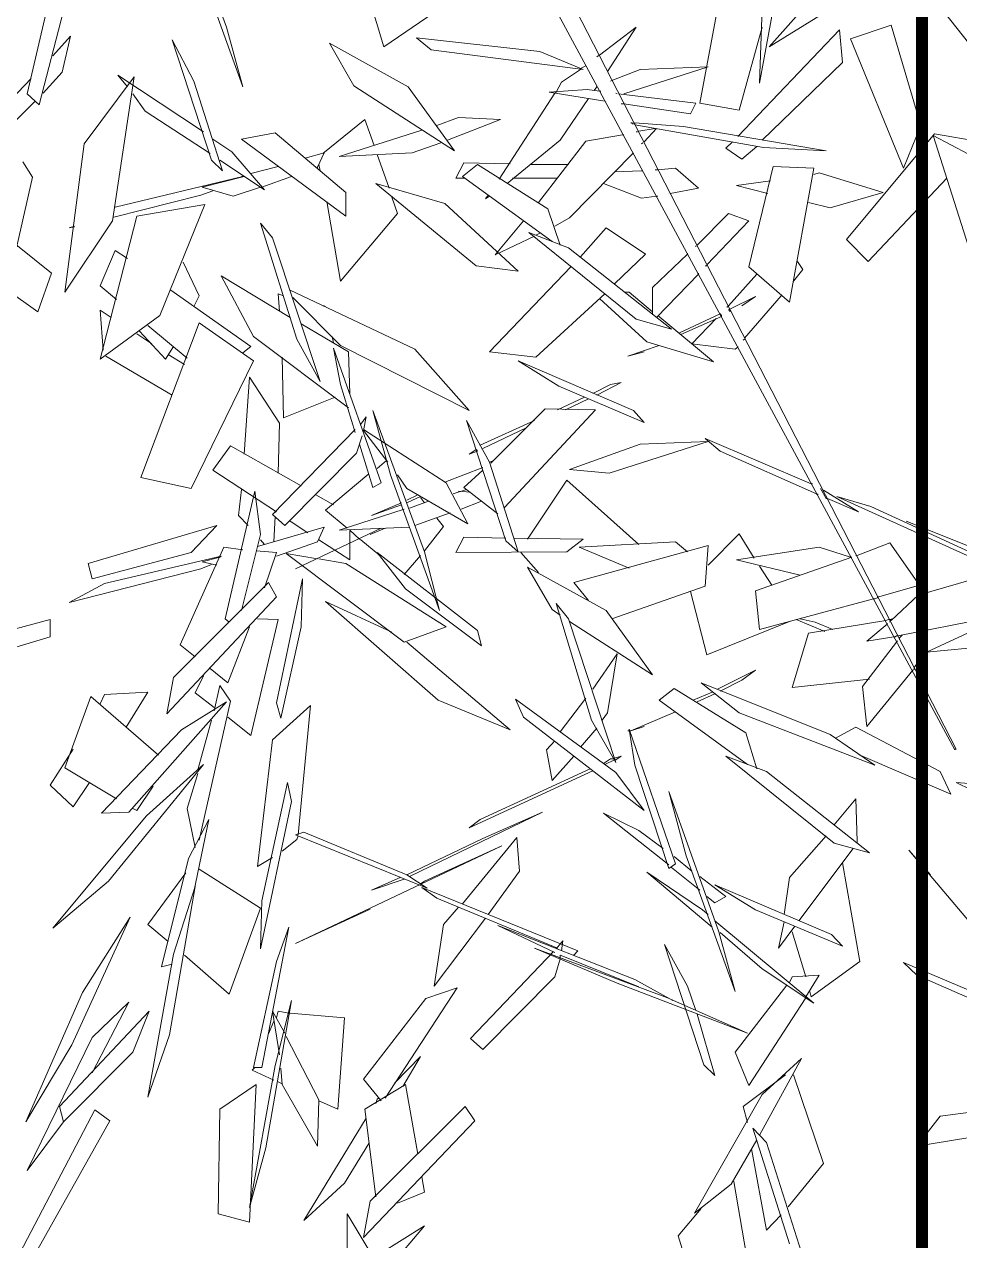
# Model space of a CAD drawing. Header units: metres. Extents: x 42 to 199, y -121 to 268.
# Drawn here: x 105.344 to 106.054, y -85.356 to -84.433 of the extents above; entities that cross this region are included whole.
import ezdxf
from ezdxf.enums import TextEntityAlignment as Align

# ---------------------------------------------------------------- set-up
doc = ezdxf.new("R2010")
doc.units = ezdxf.units.M
doc.header["$LTSCALE"] = 0.3
doc.linetypes.add('DASHDOT2', pattern=[0.5, 0.25, -0.125, 0, -0.125])
doc.layers.get('0').update_dxf_attribs({"color": 8})
for name, color, linetype, lineweight in [('A-AnnO-section lines', 8, 'Continuous', 18), ('A-LANDSCAPE', 8, 'Continuous', 5), ('DA HOUSE ARCH LAYOUT', 8, 'Continuous', 9)]:
    doc.layers.add(name, color=color, linetype=linetype, lineweight=lineweight)
doc.styles.get("Standard").update_dxf_attribs({"font": 'arial.ttf'})

# ---------------------------------------------------------------- blocks, each defined once
blk = doc.blocks.new('02PTRX29')
at = {"color": 8, "linetype": 'Continuous', "transparency": 33554572}
for p, q in [((-0.16889, -0.31994), (-0.08179, -0.1508)), ((-0.07704, -0.15016), (-0.1687, -0.32006)), ((-0.0668, -0.21898), (-0.05958, -0.19937)), ((-0.15978, -0.20747), (-0.18786, -0.24315)), ((-0.1427, -0.22177), (-0.15655, -0.20621)), ((-0.13302, -0.22961), (-0.1372, -0.20734)), ((-0.06224, -0.20836), (-0.06907, -0.22733)), ((-0.0389, -0.22834), (-0.04308, -0.21063)), ((-0.08881, -0.22177), (-0.08577, -0.21152)), ((-0.14384, -0.21329), (-0.14137, -0.22683)), ((-0.14991, -0.21734), (-0.1427, -0.22177)), ((-0.14137, -0.22683), (-0.14175, -0.21633)), ((-0.09583, -0.21696), (-0.08881, -0.22177)), ((-0.04402, -0.21671), (-0.04061, -0.22986)), ((-0.16395, -0.23277), (-0.15978, -0.21873)), ((-0.15978, -0.21873), (-0.15409, -0.22063)), ((-0.15257, -0.21936), (-0.15295, -0.22392)), ((-0.13834, -0.23429), (-0.15257, -0.21936)), ((-0.13852, -0.23062), (-0.14175, -0.21898)), ((-0.1241, -0.21898), (-0.11898, -0.2229)), ((-0.12012, -0.22518), (-0.1241, -0.21898)), ((-0.06907, -0.22733), (-0.0668, -0.21898)), ((-0.15409, -0.22063), (-0.16149, -0.23872)), ((-0.11063, -0.2224), (-0.09336, -0.2205)), ((-0.09336, -0.2205), (-0.09545, -0.22215)), ((-0.06471, -0.23758), (-0.05921, -0.22075)), ((-0.06224, -0.22657), (-0.05921, -0.22075)), ((-0.04251, -0.22303), (-0.04497, -0.22025)), ((-0.04497, -0.22025), (-0.04383, -0.22531)), ((-0.1167, -0.22493), (-0.09545, -0.22215)), ((-0.1167, -0.22493), (-0.11063, -0.2224)), ((-0.09222, -0.22733), (-0.08122, -0.22126)), ((-0.08463, -0.22721), (-0.08122, -0.22126)), ((-0.15295, -0.22392), (-0.14175, -0.2348)), ((-0.11898, -0.2229), (-0.11879, -0.22303)), ((-0.11879, -0.22303), (-0.1186, -0.22316)), ((-0.11708, -0.2243), (-0.11708, -0.2243)), ((-0.11708, -0.2243), (-0.11708, -0.22442)), ((-0.11708, -0.22442), (-0.11632, -0.2248)), ((-0.1224, -0.22834), (-0.13416, -0.22455)), ((-0.13416, -0.22455), (-0.12467, -0.22493)), ((-0.12467, -0.22493), (-0.12069, -0.22645)), ((-0.11993, -0.22543), (-0.11993, -0.22543)), ((-0.11632, -0.2248), (-0.11632, -0.22493)), ((-0.11632, -0.22493), (-0.11367, -0.2267)), ((-0.05161, -0.22569), (-0.06357, -0.23366)), ((-0.04687, -0.2353), (-0.05389, -0.22594)), ((-0.05086, -0.24606), (-0.05389, -0.22594)), ((-0.05161, -0.22569), (-0.05294, -0.22733)), ((-0.04118, -0.22822), (-0.04383, -0.22531)), ((-0.03207, -0.23391), (-0.03947, -0.22619)), ((-0.12069, -0.22645), (-0.1205, -0.22657)), ((-0.1205, -0.22657), (-0.1205, -0.22657)), ((-0.11898, -0.22797), (-0.11727, -0.22771)), ((-0.11879, -0.22721), (-0.11879, -0.22721)), ((-0.11822, -0.22784), (-0.1186, -0.22733)), ((-0.11727, -0.22771), (-0.11196, -0.22809)), ((-0.11367, -0.2267), (-0.11291, -0.22809)), ((-0.08463, -0.22721), (-0.09868, -0.23631)), ((-0.09868, -0.23631), (-0.09222, -0.22733)), ((-0.06623, -0.2391), (-0.06224, -0.22657)), ((-0.13852, -0.23062), (-0.13302, -0.22961)), ((-0.12164, -0.22834), (-0.13245, -0.22961)), ((-0.13245, -0.22961), (-0.13169, -0.23113)), ((-0.12145, -0.22834), (-0.12126, -0.22822)), ((-0.11993, -0.22936), (-0.11993, -0.22936)), ((-0.11196, -0.22809), (-0.11974, -0.22936)), ((-0.11917, -0.22797), (-0.11917, -0.22797)), ((-0.11917, -0.22797), (-0.11898, -0.22797)), ((-0.11348, -0.2348), (-0.11746, -0.22898)), ((-0.11291, -0.22809), (-0.11272, -0.22822)), ((-0.11272, -0.22822), (-0.10494, -0.24024)), ((-0.0537, -0.22834), (-0.05541, -0.23075)), ((-0.04061, -0.22986), (-0.0389, -0.22834)), ((-0.04004, -0.22936), (-0.03378, -0.23556)), ((-0.13169, -0.23113), (-0.1224, -0.22974)), ((-0.1224, -0.22974), (-0.12221, -0.22974)), ((-0.12221, -0.22974), (-0.12202, -0.22974)), ((-0.06452, -0.23669), (-0.05541, -0.23075)), ((-0.16149, -0.23872), (-0.16395, -0.23277)), ((-0.13074, -0.2329), (-0.15067, -0.23631)), ((-0.14194, -0.23581), (-0.12391, -0.23265)), ((-0.12391, -0.23239), (-0.13074, -0.2329)), ((-0.12391, -0.23265), (-0.12391, -0.23239)), ((-0.12372, -0.23252), (-0.12353, -0.23252)), ((-0.12353, -0.23252), (-0.12353, -0.23239)), ((-0.12353, -0.23239), (-0.12334, -0.23239)), ((-0.10513, -0.23189), (-0.09924, -0.23163)), ((-0.09773, -0.2348), (-0.10513, -0.23189)), ((-0.09924, -0.23163), (-0.09621, -0.23277)), ((-0.08615, -0.23189), (-0.08748, -0.23556)), ((-0.08027, -0.23669), (-0.08615, -0.23189)), ((-0.17382, -0.23847), (-0.16566, -0.23416)), ((-0.1723, -0.23505), (-0.16585, -0.23391)), ((-0.16566, -0.23416), (-0.17192, -0.25377)), ((-0.16585, -0.23391), (-0.15352, -0.24871)), ((-0.12695, -0.23315), (-0.12524, -0.23505)), ((-0.12676, -0.23315), (-0.12448, -0.23353)), ((-0.1241, -0.23366), (-0.12429, -0.23366)), ((-0.12221, -0.23404), (-0.1224, -0.23404)), ((-0.1224, -0.23404), (-0.1224, -0.23404)), ((-0.11708, -0.23492), (-0.12221, -0.23404)), ((-0.09412, -0.2334), (-0.08255, -0.23707)), ((-0.08349, -0.24213), (-0.07363, -0.23378)), ((-0.06888, -0.23467), (-0.08349, -0.24542)), ((-0.07363, -0.23378), (-0.06888, -0.23467)), ((-0.0649, -0.23467), (-0.06755, -0.23644)), ((-0.14194, -0.23581), (-0.15067, -0.23631)), ((-0.14099, -0.23568), (-0.1389, -0.23745)), ((-0.1389, -0.23745), (-0.13663, -0.23593)), ((-0.13663, -0.23593), (-0.13758, -0.23505)), ((-0.12486, -0.2353), (-0.12505, -0.23518)), ((-0.11044, -0.24353), (-0.11708, -0.23492)), ((-0.10608, -0.24087), (-0.11348, -0.2348)), ((-0.09279, -0.23657), (-0.09678, -0.23518)), ((-0.04687, -0.2353), (-0.04421, -0.25605)), ((-0.12372, -0.23657), (-0.1148, -0.24568)), ((-0.12372, -0.23657), (-0.12372, -0.23657)), ((-0.1, -0.23796), (-0.10646, -0.23809)), ((-0.09886, -0.24011), (-0.1, -0.23796)), ((-0.08255, -0.23707), (-0.09279, -0.23657)), ((-0.08786, -0.23682), (-0.08957, -0.2415)), ((-0.08046, -0.23657), (-0.07951, -0.23859)), ((-0.08046, -0.23657), (-0.0778, -0.23733)), ((-0.06755, -0.23644), (-0.07211, -0.24175)), ((-0.07211, -0.24175), (-0.06585, -0.23758)), ((-0.06471, -0.23758), (-0.06623, -0.2391)), ((-0.03966, -0.23998), (-0.03833, -0.23783)), ((-0.15864, -0.24213), (-0.14972, -0.23935)), ((-0.14972, -0.23935), (-0.14896, -0.2396)), ((-0.14896, -0.23872), (-0.14327, -0.23847)), ((-0.14555, -0.25744), (-0.14896, -0.23872)), ((-0.13985, -0.25251), (-0.14327, -0.23847)), ((-0.13283, -0.2415), (-0.12961, -0.23872)), ((-0.12961, -0.23872), (-0.12714, -0.23897)), ((-0.12714, -0.23897), (-0.12695, -0.23897)), ((-0.12695, -0.23897), (-0.12676, -0.23897)), ((-0.12505, -0.2391), (-0.12505, -0.2391)), ((-0.12505, -0.2391), (-0.12486, -0.2391)), ((-0.12486, -0.2391), (-0.12107, -0.23922)), ((-0.11462, -0.23821), (-0.1093, -0.23821)), ((-0.1019, -0.23821), (-0.11177, -0.24441)), ((-0.09981, -0.23986), (-0.1019, -0.23821)), ((-0.07989, -0.2391), (-0.0797, -0.23821)), ((-0.07951, -0.23859), (-0.07951, -0.23872)), ((-0.07021, -0.23948), (-0.07401, -0.23847)), ((-0.15655, -0.25175), (-0.16756, -0.24011)), ((-0.14289, -0.24049), (-0.13815, -0.24112)), ((-0.13815, -0.24112), (-0.14251, -0.24226)), ((-0.13283, -0.2415), (-0.12885, -0.24226)), ((-0.11955, -0.24087), (-0.12486, -0.24289)), ((-0.10683, -0.24011), (-0.1131, -0.24011)), ((-0.11234, -0.24897), (-0.09981, -0.23986)), ((-0.10494, -0.24011), (-0.10494, -0.24011)), ((-0.08767, -0.24087), (-0.10171, -0.25238)), ((-0.10019, -0.24011), (-0.09886, -0.24011)), ((-0.09735, -0.24365), (-0.08767, -0.24087)), ((-0.0759, -0.23986), (-0.07173, -0.24137)), ((-0.07173, -0.24137), (-0.07154, -0.24137)), ((-0.07154, -0.24137), (-0.06774, -0.24264)), ((-0.06338, -0.24137), (-0.06926, -0.23986)), ((-0.06926, -0.23986), (-0.06907, -0.23986)), ((-0.06907, -0.23986), (-0.05124, -0.24416)), ((-0.06888, -0.23986), (-0.06907, -0.23986)), ((-0.06774, -0.24264), (-0.06338, -0.24137)), ((-0.03966, -0.23998), (-0.0353, -0.25934)), ((-0.15124, -0.24428), (-0.15864, -0.24213)), ((-0.12866, -0.24226), (-0.12866, -0.24226)), ((-0.12695, -0.24264), (-0.12714, -0.24264)), ((-0.12486, -0.24289), (-0.12695, -0.24264)), ((-0.10361, -0.24264), (-0.10304, -0.24302)), ((-0.10304, -0.24302), (-0.10342, -0.24251)), ((-0.08995, -0.24277), (-0.09071, -0.24504)), ((-0.08349, -0.24213), (-0.08349, -0.24542)), ((-0.0649, -0.24188), (-0.06319, -0.24251)), ((-0.05105, -0.24555), (-0.06319, -0.24251)), ((-0.1482, -0.24353), (-0.15124, -0.24428)), ((-0.11177, -0.24441), (-0.11348, -0.24947)), ((-0.10759, -0.25314), (-0.09735, -0.24365)), ((-0.08274, -0.25453), (-0.08084, -0.2434)), ((-0.06376, -0.24378), (-0.05427, -0.24542)), ((-0.06376, -0.24378), (-0.0575, -0.25934)), ((-0.13701, -0.24504), (-0.13985, -0.24606)), ((-0.13397, -0.25225), (-0.13985, -0.24606)), ((-0.13701, -0.24504), (-0.13264, -0.24947)), ((-0.1148, -0.24568), (-0.11272, -0.24681)), ((-0.10437, -0.25086), (-0.10835, -0.24606)), ((-0.09071, -0.24504), (-0.08274, -0.25453)), ((-0.07666, -0.26263), (-0.07154, -0.24643)), ((-0.07154, -0.24643), (-0.07325, -0.24846)), ((-0.04915, -0.26541), (-0.05427, -0.24542)), ((-0.04421, -0.25605), (-0.05086, -0.24606)), ((-0.11993, -0.24707), (-0.12543, -0.25074)), ((-0.1241, -0.25984), (-0.10911, -0.2477)), ((-0.11993, -0.24707), (-0.11632, -0.25112)), ((-0.10911, -0.2477), (-0.11462, -0.24985)), ((-0.11063, -0.24783), (-0.11006, -0.24808)), ((-0.10987, -0.24821), (-0.10437, -0.25086)), ((-0.04554, -0.24681), (-0.04478, -0.24707)), ((-0.04554, -0.24694), (-0.04478, -0.24707)), ((-0.15352, -0.24871), (-0.15655, -0.25175)), ((-0.13245, -0.24972), (-0.13245, -0.2496)), ((-0.11462, -0.24985), (-0.12904, -0.26124)), ((-0.07325, -0.24846), (-0.07989, -0.26857)), ((-0.03757, -0.2496), (-0.04232, -0.25339)), ((-0.13131, -0.25074), (-0.13131, -0.25061)), ((-0.12638, -0.25542), (-0.13131, -0.25074)), ((-0.12107, -0.25491), (-0.12543, -0.25074)), ((-0.05124, -0.25023), (-0.05294, -0.25137)), ((-0.04915, -0.25516), (-0.05124, -0.25023)), ((-0.14668, -0.25175), (-0.14744, -0.25289)), ((-0.14744, -0.25289), (-0.14612, -0.25453)), ((-0.13985, -0.25251), (-0.14555, -0.25744)), ((-0.13397, -0.25238), (-0.13397, -0.25225)), ((-0.13378, -0.25238), (-0.13397, -0.25238)), ((-0.13283, -0.25352), (-0.13283, -0.25339)), ((-0.13283, -0.25339), (-0.13283, -0.25339)), ((-0.11499, -0.25251), (-0.10361, -0.2644)), ((-0.10171, -0.25238), (-0.10759, -0.25314)), ((-0.06072, -0.25187), (-0.063, -0.25656)), ((-0.04232, -0.25339), (-0.04042, -0.25883)), ((-0.13701, -0.25795), (-0.14099, -0.25352)), ((-0.12695, -0.25959), (-0.13283, -0.25352)), ((-0.06604, -0.25377), (-0.07571, -0.25959)), ((-0.07059, -0.26225), (-0.06604, -0.25377)), ((-0.14441, -0.25656), (-0.13928, -0.2625)), ((-0.1372, -0.25845), (-0.1408, -0.25668)), ((-0.1408, -0.25668), (-0.1389, -0.25795)), ((-0.12638, -0.25542), (-0.12638, -0.25921)), ((-0.12638, -0.25883), (-0.12315, -0.25605)), ((-0.12315, -0.25605), (-0.12258, -0.25605)), ((-0.11006, -0.26516), (-0.11974, -0.2563)), ((-0.09317, -0.26402), (-0.07571, -0.2558)), ((-0.07609, -0.25681), (-0.08274, -0.26351)), ((-0.07477, -0.25656), (-0.07401, -0.2563)), ((-0.07401, -0.2563), (-0.0742, -0.25871)), ((-0.05902, -0.2558), (-0.07021, -0.26364)), ((-0.06224, -0.25807), (-0.063, -0.25656)), ((-0.05142, -0.25706), (-0.04915, -0.25516)), ((-0.04042, -0.25883), (-0.03605, -0.25567)), ((-0.13701, -0.25858), (-0.1372, -0.25845)), ((-0.13682, -0.25807), (-0.13701, -0.25795)), ((-0.13682, -0.2582), (-0.13682, -0.25807)), ((-0.11898, -0.25694), (-0.12562, -0.26301)), ((-0.08065, -0.25807), (-0.08046, -0.25795)), ((-0.08046, -0.25795), (-0.08027, -0.25795)), ((-0.07609, -0.25694), (-0.07609, -0.25694)), ((-0.1372, -0.25883), (-0.1372, -0.25858)), ((-0.1372, -0.25858), (-0.13701, -0.25858)), ((-0.1372, -0.25883), (-0.1372, -0.25883)), ((-0.13606, -0.25934), (-0.13587, -0.25909)), ((-0.13606, -0.25947), (-0.13606, -0.25934)), ((-0.13606, -0.25934), (-0.13606, -0.25934)), ((-0.13037, -0.262), (-0.13606, -0.25947)), ((-0.13587, -0.25909), (-0.13587, -0.25909)), ((-0.13587, -0.25909), (-0.13018, -0.26174)), ((-0.1353, -0.25972), (-0.13188, -0.26326)), ((-0.13492, -0.26579), (-0.12714, -0.25934)), ((-0.1241, -0.25984), (-0.12904, -0.26124)), ((-0.0575, -0.25934), (-0.04915, -0.26541)), ((-0.04915, -0.25858), (-0.05067, -0.25959)), ((-0.04953, -0.26415), (-0.04915, -0.25858)), ((-0.07723, -0.26048), (-0.08387, -0.2644)), ((-0.063, -0.26035), (-0.07059, -0.26566)), ((-0.05484, -0.28198), (-0.063, -0.26035)), ((-0.06129, -0.26528), (-0.05579, -0.26073)), ((-0.05826, -0.26541), (-0.05465, -0.26149)), ((-0.05427, -0.26187), (-0.05636, -0.26326)), ((-0.13928, -0.26263), (-0.13909, -0.26275)), ((-0.13796, -0.26402), (-0.13188, -0.26326)), ((-0.12562, -0.26301), (-0.13492, -0.26579)), ((-0.12296, -0.26503), (-0.12733, -0.26351)), ((-0.08274, -0.26351), (-0.10076, -0.27262)), ((-0.08387, -0.27224), (-0.07059, -0.26225)), ((-0.08179, -0.26313), (-0.0816, -0.26225)), ((-0.07666, -0.26263), (-0.07989, -0.26857)), ((-0.13834, -0.26364), (-0.13834, -0.26364)), ((-0.13834, -0.26364), (-0.13834, -0.26377)), ((-0.13834, -0.26377), (-0.13796, -0.26402)), ((-0.12524, -0.2644), (-0.12296, -0.26503)), ((-0.10361, -0.2644), (-0.11006, -0.26516)), ((-0.10076, -0.27262), (-0.09317, -0.26402)), ((-0.08179, -0.26389), (-0.08843, -0.28274)), ((-0.08387, -0.2644), (-0.08406, -0.27022)), ((-0.08274, -0.26895), (-0.08179, -0.26389)), ((-0.07458, -0.26516), (-0.07477, -0.27363)), ((-0.07021, -0.26364), (-0.06907, -0.26453)), ((-0.06091, -0.26617), (-0.05864, -0.26478)), ((-0.05826, -0.26541), (-0.05939, -0.26364)), ((-0.05921, -0.27047), (-0.04991, -0.26503)), ((-0.10759, -0.26566), (-0.12372, -0.27262)), ((-0.11329, -0.26921), (-0.10759, -0.26566)), ((-0.07059, -0.26566), (-0.06186, -0.2835)), ((-0.1205, -0.26895), (-0.12202, -0.2687)), ((-0.12202, -0.2687), (-0.1186, -0.27047)), ((-0.0742, -0.27439), (-0.07002, -0.26794)), ((-0.07002, -0.26794), (-0.06926, -0.27869)), ((-0.12524, -0.27427), (-0.11329, -0.26921)), ((-0.11803, -0.27022), (-0.1205, -0.26895)), ((-0.08482, -0.27566), (-0.08274, -0.26895)), ((-0.11424, -0.2725), (-0.11746, -0.27098)), ((-0.1131, -0.2725), (-0.11689, -0.27072)), ((-0.07477, -0.27363), (-0.08198, -0.27072)), ((-0.12524, -0.27427), (-0.12372, -0.27262)), ((-0.11139, -0.27237), (-0.11841, -0.2725)), ((-0.11841, -0.2725), (-0.1057, -0.28616)), ((-0.1038, -0.27996), (-0.11139, -0.27237)), ((-0.08729, -0.27262), (-0.0945, -0.29236)), ((-0.08976, -0.2816), (-0.08729, -0.27262)), ((-0.08634, -0.27351), (-0.08596, -0.27541)), ((-0.08558, -0.27452), (-0.08634, -0.27351)), ((-0.10228, -0.27743), (-0.10987, -0.27401)), ((-0.10873, -0.27503), (-0.10266, -0.27794)), ((-0.10038, -0.27401), (-0.10589, -0.29084)), ((-0.10361, -0.27983), (-0.10038, -0.27401)), ((-0.09754, -0.28274), (-0.08596, -0.27528)), ((-0.08596, -0.27541), (-0.08938, -0.27983)), ((-0.08482, -0.27528), (-0.07325, -0.28717)), ((-0.07401, -0.28135), (-0.0742, -0.27439)), ((-0.13378, -0.27654), (-0.14858, -0.28287)), ((-0.13587, -0.27831), (-0.13378, -0.27654)), ((-0.12031, -0.28135), (-0.13416, -0.27692)), ((-0.13416, -0.27692), (-0.12467, -0.2773)), ((-0.08501, -0.27857), (-0.08577, -0.27616)), ((-0.14934, -0.28426), (-0.13587, -0.27831)), ((-0.12467, -0.2773), (-0.1148, -0.28084)), ((-0.10228, -0.27756), (-0.10228, -0.27743)), ((-0.1019, -0.27831), (-0.10171, -0.27806)), ((-0.10076, -0.27869), (-0.1019, -0.27831)), ((-0.10171, -0.27806), (-0.10076, -0.27869)), ((-0.08729, -0.28337), (-0.08539, -0.2773)), ((-0.07496, -0.28869), (-0.08501, -0.27857)), ((-0.07723, -0.28312), (-0.06736, -0.27756)), ((-0.06736, -0.27756), (-0.0649, -0.28097)), ((-0.10759, -0.29236), (-0.10361, -0.27983)), ((-0.10361, -0.27983), (-0.10418, -0.27958)), ((-0.10266, -0.28059), (-0.09735, -0.28262)), ((-0.08919, -0.27958), (-0.08786, -0.28072)), ((-0.1148, -0.28084), (-0.12031, -0.28135)), ((-0.10266, -0.28097), (-0.1, -0.28337)), ((-0.09659, -0.30058), (-0.08976, -0.2816)), ((-0.09203, -0.2835), (-0.09071, -0.2816)), ((-0.08672, -0.28148), (-0.08065, -0.28654)), ((-0.0649, -0.28097), (-0.07382, -0.28679)), ((-0.06186, -0.2835), (-0.05484, -0.28198)), ((-0.15029, -0.28375), (-0.15522, -0.28679)), ((-0.15067, -0.28489), (-0.14991, -0.2835)), ((-0.14858, -0.28287), (-0.14877, -0.28287)), ((-0.14877, -0.28287), (-0.14877, -0.28287)), ((-0.12448, -0.29134), (-0.11443, -0.28236)), ((-0.11443, -0.28236), (-0.10892, -0.29059)), ((-0.1, -0.28337), (-0.10475, -0.28704)), ((-0.09924, -0.28388), (-0.10095, -0.28401)), ((-0.09754, -0.28274), (-0.10057, -0.28844)), ((-0.09203, -0.2835), (-0.10057, -0.28844)), ((-0.09849, -0.28426), (-0.10038, -0.28363)), ((-0.08843, -0.28274), (-0.08729, -0.28337)), ((-0.07078, -0.28388), (-0.07154, -0.28995)), ((-0.06661, -0.30172), (-0.07078, -0.28388)), ((-0.06888, -0.28363), (-0.0685, -0.2873)), ((-0.15219, -0.28464), (-0.1704, -0.29286)), ((-0.15693, -0.28603), (-0.15219, -0.28464)), ((-0.15522, -0.28679), (-0.15086, -0.28489)), ((-0.15086, -0.28489), (-0.15067, -0.28489)), ((-0.14953, -0.28426), (-0.14953, -0.28439)), ((-0.14953, -0.28439), (-0.14934, -0.28426)), ((-0.09962, -0.28641), (-0.10247, -0.28527)), ((-0.09241, -0.28628), (-0.09507, -0.28527)), ((-0.0945, -0.28553), (-0.09393, -0.28477)), ((-0.09222, -0.2854), (-0.09393, -0.28464)), ((-0.09355, -0.28439), (-0.09203, -0.28515)), ((-0.09203, -0.28553), (-0.09222, -0.2854)), ((-0.0871, -0.2873), (-0.09127, -0.28553)), ((-0.08179, -0.28578), (-0.07932, -0.28439)), ((-0.15693, -0.28603), (-0.18065, -0.29691)), ((-0.09811, -0.28692), (-0.09317, -0.28869)), ((-0.08255, -0.28932), (-0.09165, -0.28641)), ((-0.0871, -0.2873), (-0.09127, -0.28578)), ((-0.08065, -0.28654), (-0.08368, -0.28907)), ((-0.07325, -0.28717), (-0.07496, -0.28869)), ((-0.07363, -0.28666), (-0.07363, -0.28692)), ((-0.07344, -0.29097), (-0.07363, -0.28742)), ((-0.06983, -0.28869), (-0.0685, -0.2873)), ((-0.1704, -0.29147), (-0.16187, -0.28806)), ((-0.09621, -0.28768), (-0.09716, -0.28881)), ((-0.0945, -0.29223), (-0.09716, -0.28881)), ((-0.09241, -0.28894), (-0.08255, -0.28932)), ((-0.08691, -0.28995), (-0.089, -0.28907)), ((-0.07647, -0.29476), (-0.08843, -0.28907)), ((-0.07116, -0.2916), (-0.08046, -0.28894)), ((-0.08046, -0.28894), (-0.07951, -0.29097)), ((-0.07571, -0.28806), (-0.07818, -0.2897)), ((-0.06547, -0.28869), (-0.06186, -0.29248)), ((-0.04744, -0.294), (-0.06547, -0.28869)), ((-0.14061, -0.29324), (-0.13852, -0.28983)), ((-0.13416, -0.29425), (-0.13852, -0.28983)), ((-0.10702, -0.29046), (-0.1167, -0.29059)), ((-0.1167, -0.29059), (-0.11443, -0.29236)), ((-0.10589, -0.29084), (-0.10759, -0.29236)), ((-0.1, -0.29033), (-0.10589, -0.29046)), ((-0.09886, -0.29248), (-0.1, -0.29033)), ((-0.08558, -0.29071), (-0.08824, -0.29286)), ((-0.08539, -0.29059), (-0.08558, -0.29071)), ((-0.08406, -0.28932), (-0.08539, -0.29059)), ((-0.08406, -0.2935), (-0.08406, -0.28945)), ((-0.0797, -0.29071), (-0.08406, -0.2935)), ((-0.07154, -0.29071), (-0.07211, -0.29134)), ((-0.07154, -0.28995), (-0.06888, -0.30058)), ((-0.16376, -0.29704), (-0.15959, -0.29109)), ((-0.15959, -0.29109), (-0.15503, -0.29286)), ((-0.14972, -0.29172), (-0.15409, -0.29312)), ((-0.13815, -0.2935), (-0.14972, -0.29172)), ((-0.11537, -0.29666), (-0.13416, -0.29147)), ((-0.13416, -0.29147), (-0.13378, -0.29716)), ((-0.13131, -0.29236), (-0.12961, -0.29097)), ((-0.11613, -0.29172), (-0.12961, -0.29097)), ((-0.12315, -0.29463), (-0.11613, -0.29172)), ((-0.11443, -0.29236), (-0.09886, -0.29248)), ((-0.10797, -0.29248), (-0.11044, -0.29527)), ((-0.08786, -0.29248), (-0.1019, -0.30336)), ((-0.0945, -0.29236), (-0.09659, -0.30058)), ((-0.09184, -0.29754), (-0.08786, -0.29248)), ((-0.07951, -0.29097), (-0.07382, -0.29299)), ((-0.07382, -0.29248), (-0.07097, -0.29223)), ((-0.07382, -0.29248), (-0.07211, -0.29742)), ((-0.06907, -0.2921), (-0.06642, -0.29172)), ((-0.06642, -0.29172), (-0.06034, -0.30539)), ((-0.06186, -0.29248), (-0.04801, -0.29615)), ((-0.15503, -0.29286), (-0.15484, -0.29286)), ((-0.15484, -0.29286), (-0.15484, -0.29286)), ((-0.1408, -0.2978), (-0.15427, -0.29312)), ((-0.15409, -0.29312), (-0.15427, -0.29312)), ((-0.15427, -0.29312), (-0.15427, -0.29312)), ((-0.14706, -0.29565), (-0.13815, -0.2935)), ((-0.08349, -0.294), (-0.09754, -0.30286)), ((-0.09393, -0.29286), (-0.09165, -0.29552)), ((-0.09165, -0.30501), (-0.07514, -0.29261)), ((-0.08349, -0.294), (-0.0797, -0.29337)), ((-0.07951, -0.29337), (-0.07514, -0.29261)), ((-0.04972, -0.29678), (-0.06604, -0.29299)), ((-0.06604, -0.29299), (-0.06585, -0.29312)), ((-0.06585, -0.29312), (-0.06338, -0.29375)), ((-0.06338, -0.29375), (-0.06547, -0.29425)), ((-0.06471, -0.29413), (-0.06319, -0.29476)), ((-0.04801, -0.29615), (-0.04744, -0.294)), ((-0.1761, -0.29476), (-0.16357, -0.29843)), ((-0.14137, -0.29438), (-0.14308, -0.29704)), ((-0.11993, -0.30058), (-0.10892, -0.29451)), ((-0.10892, -0.29451), (-0.11234, -0.30045)), ((-0.06319, -0.29476), (-0.04478, -0.29944)), ((-0.15807, -0.29868), (-0.16376, -0.29704)), ((-0.12069, -0.30172), (-0.13378, -0.29716)), ((-0.11537, -0.29666), (-0.11746, -0.29919)), ((-0.10247, -0.30551), (-0.09184, -0.29754)), ((-0.07382, -0.31348), (-0.07742, -0.29615)), ((-0.07742, -0.29615), (-0.07723, -0.30286)), ((-0.07268, -0.29666), (-0.07382, -0.29868)), ((-0.07268, -0.29666), (-0.05939, -0.30994)), ((-0.04972, -0.29678), (-0.04478, -0.29944)), ((-0.16357, -0.29843), (-0.15978, -0.30197)), ((-0.15788, -0.29868), (-0.15807, -0.29868)), ((-0.15788, -0.29881), (-0.15788, -0.29868)), ((-0.1575, -0.29894), (-0.15788, -0.29881)), ((-0.15731, -0.29894), (-0.1575, -0.29894)), ((-0.14137, -0.30324), (-0.15731, -0.29894)), ((-0.1408, -0.2978), (-0.14137, -0.30324)), ((-0.13169, -0.29792), (-0.13397, -0.30678)), ((-0.0964, -0.3131), (-0.08065, -0.29931)), ((-0.08065, -0.29931), (-0.08995, -0.30362)), ((-0.05845, -0.315), (-0.07382, -0.29868)), ((-0.16073, -0.30412), (-0.17686, -0.30096)), ((-0.12638, -0.30956), (-0.11993, -0.30058)), ((-0.11291, -0.29957), (-0.11784, -0.31589)), ((-0.11291, -0.29957), (-0.11462, -0.30172)), ((-0.11234, -0.30045), (-0.11348, -0.30121)), ((-0.17534, -0.30147), (-0.16471, -0.3064)), ((-0.15959, -0.30184), (-0.15997, -0.30172)), ((-0.15978, -0.30197), (-0.15959, -0.30184)), ((-0.1594, -0.30184), (-0.15959, -0.30184)), ((-0.15959, -0.30222), (-0.15959, -0.3021)), ((-0.15902, -0.30197), (-0.1594, -0.30184)), ((-0.15921, -0.30235), (-0.15921, -0.30248)), ((-0.15921, -0.30248), (-0.15636, -0.30488)), ((-0.1482, -0.30374), (-0.15902, -0.30197)), ((-0.15902, -0.30197), (-0.15902, -0.30197)), ((-0.15162, -0.30324), (-0.14915, -0.30222)), ((-0.14649, -0.30184), (-0.15048, -0.30349)), ((-0.14915, -0.30222), (-0.14706, -0.30172)), ((-0.13397, -0.30678), (-0.14555, -0.3021)), ((-0.12638, -0.30956), (-0.1148, -0.3021)), ((-0.12126, -0.32183), (-0.11462, -0.30172)), ((-0.07116, -0.30172), (-0.07401, -0.30184)), ((-0.07401, -0.30184), (-0.07021, -0.31804)), ((-0.06718, -0.30222), (-0.06661, -0.30172)), ((-0.04213, -0.30425), (-0.04213, -0.30184)), ((-0.04213, -0.30184), (-0.02391, -0.30665)), ((-0.16338, -0.30804), (-0.16433, -0.30349)), ((-0.16092, -0.30438), (-0.1613, -0.304)), ((-0.16092, -0.3045), (-0.16092, -0.30438)), ((-0.16054, -0.30412), (-0.16073, -0.30412)), ((-0.16035, -0.30425), (-0.16054, -0.30412)), ((-0.16016, -0.30425), (-0.16035, -0.30425)), ((-0.15636, -0.30488), (-0.16016, -0.30425)), ((-0.1482, -0.30374), (-0.14593, -0.31133)), ((-0.1019, -0.30336), (-0.10247, -0.30551)), ((-0.09754, -0.30286), (-0.09165, -0.30501)), ((-0.07439, -0.31563), (-0.07723, -0.30286)), ((-0.06699, -0.3107), (-0.07002, -0.30286)), ((-0.02049, -0.3107), (-0.04213, -0.30425)), ((-0.16471, -0.3064), (-0.18521, -0.3045)), ((-0.16092, -0.30463), (-0.16092, -0.3045)), ((-0.16073, -0.30488), (-0.16054, -0.30488)), ((-0.16054, -0.30488), (-0.16054, -0.30501)), ((-0.16054, -0.30501), (-0.15579, -0.31121)), ((-0.09203, -0.30501), (-0.10646, -0.31728)), ((-0.06243, -0.30703), (-0.06034, -0.30539)), ((-0.11803, -0.31159), (-0.12145, -0.30665)), ((-0.12145, -0.30665), (-0.12012, -0.31488)), ((-0.163, -0.30855), (-0.16338, -0.30804)), ((-0.163, -0.3088), (-0.163, -0.30855)), ((-0.16281, -0.30893), (-0.163, -0.3088)), ((-0.15636, -0.31677), (-0.16281, -0.30893)), ((-0.16281, -0.30893), (-0.16281, -0.30893)), ((-0.13549, -0.31159), (-0.1408, -0.30893)), ((-0.1408, -0.30893), (-0.1389, -0.31032)), ((-0.06452, -0.30868), (-0.06699, -0.3107)), ((-0.14593, -0.31133), (-0.15674, -0.31019)), ((-0.15636, -0.31677), (-0.15579, -0.31121)), ((-0.13321, -0.3107), (-0.15124, -0.31791)), ((-0.1389, -0.31032), (-0.13587, -0.31184)), ((-0.13852, -0.31488), (-0.13321, -0.3107)), ((-0.06736, -0.31323), (-0.06585, -0.31108)), ((-0.06585, -0.31108), (-0.06509, -0.31462)), ((-0.06243, -0.31209), (-0.06357, -0.30969)), ((-0.05845, -0.315), (-0.05939, -0.30994)), ((-0.12942, -0.31146), (-0.13947, -0.31766)), ((-0.13511, -0.31222), (-0.13264, -0.31336)), ((-0.13207, -0.3131), (-0.13473, -0.31197)), ((-0.12733, -0.3131), (-0.12942, -0.31146)), ((-0.11348, -0.31753), (-0.11708, -0.31285)), ((-0.06243, -0.31209), (-0.06509, -0.31412)), ((-0.04782, -0.3126), (-0.05731, -0.32082)), ((-0.05579, -0.31197), (-0.04972, -0.31234)), ((-0.05579, -0.31197), (-0.05275, -0.3169)), ((-0.04972, -0.31234), (-0.04915, -0.31361)), ((-0.04421, -0.32259), (-0.04782, -0.3126)), ((-0.12733, -0.3131), (-0.13966, -0.32209)), ((-0.10721, -0.31298), (-0.12126, -0.32322)), ((-0.10721, -0.31298), (-0.10835, -0.31551)), ((-0.10646, -0.31728), (-0.0964, -0.3131)), ((-0.07325, -0.31867), (-0.07856, -0.31386)), ((-0.07685, -0.33195), (-0.07856, -0.31386)), ((-0.07382, -0.31348), (-0.07439, -0.31563)), ((-0.06736, -0.31323), (-0.063, -0.33271)), ((-0.0668, -0.31336), (-0.06053, -0.31728)), ((-0.05313, -0.32879), (-0.0668, -0.31336)), ((-0.1575, -0.32221), (-0.13852, -0.31488)), ((-0.12961, -0.31475), (-0.12334, -0.31741)), ((-0.12524, -0.32854), (-0.10835, -0.31551)), ((-0.11784, -0.31589), (-0.12126, -0.32183)), ((-0.12012, -0.31488), (-0.11936, -0.31589)), ((-0.06699, -0.31551), (-0.07021, -0.31804)), ((-0.06281, -0.32285), (-0.06471, -0.31589)), ((-0.16661, -0.3231), (-0.15484, -0.3169)), ((-0.15124, -0.31791), (-0.1575, -0.32221)), ((-0.152, -0.31842), (-0.15484, -0.3169)), ((-0.14099, -0.32272), (-0.13947, -0.31766)), ((-0.12961, -0.336), (-0.12315, -0.31715)), ((-0.12524, -0.31677), (-0.12334, -0.31741)), ((-0.12391, -0.32221), (-0.12315, -0.31715)), ((-0.12334, -0.31741), (-0.12296, -0.31741)), ((-0.1186, -0.31703), (-0.11632, -0.31968)), ((-0.06053, -0.31728), (-0.04934, -0.32892)), ((-0.11158, -0.32006), (-0.11272, -0.3188)), ((-0.07325, -0.31867), (-0.07116, -0.33638)), ((-0.1687, -0.31994), (-0.16889, -0.31994)), ((-0.1687, -0.32006), (-0.1687, -0.31994)), ((-0.15522, -0.32069), (-0.16813, -0.32626)), ((-0.13663, -0.32095), (-0.15181, -0.33309)), ((-0.14232, -0.3231), (-0.13663, -0.32095)), ((-0.12107, -0.3212), (-0.12202, -0.32095)), ((-0.12202, -0.32095), (-0.12126, -0.32145)), ((-0.12126, -0.32145), (-0.12107, -0.32145)), ((-0.1205, -0.32133), (-0.12107, -0.32133)), ((-0.12107, -0.32145), (-0.11974, -0.32209)), ((-0.11955, -0.32196), (-0.1205, -0.32133)), ((-0.11537, -0.32095), (-0.11234, -0.32436)), ((-0.11234, -0.32436), (-0.11158, -0.32006)), ((-0.04535, -0.31994), (-0.04213, -0.325)), ((-0.16813, -0.32626), (-0.16661, -0.3231)), ((-0.14232, -0.3231), (-0.15674, -0.33448)), ((-0.12391, -0.32221), (-0.12866, -0.33663)), ((-0.11974, -0.32209), (-0.11955, -0.32196)), ((-0.11803, -0.32297), (-0.10076, -0.33094)), ((-0.10228, -0.3298), (-0.11765, -0.32272)), ((-0.06357, -0.32209), (-0.0556, -0.3293)), ((-0.05029, -0.33841), (-0.06357, -0.32209)), ((-0.05142, -0.32689), (-0.04421, -0.32259)), ((-0.18578, -0.33297), (-0.16889, -0.32462)), ((-0.16889, -0.32462), (-0.17837, -0.32538)), ((-0.12126, -0.32322), (-0.12524, -0.32854)), ((-0.0759, -0.32727), (-0.07533, -0.32462)), ((-0.07533, -0.32462), (-0.07173, -0.34119)), ((-0.06281, -0.32335), (-0.06129, -0.32828)), ((-0.04763, -0.32462), (-0.04535, -0.32803)), ((-0.12866, -0.32588), (-0.13568, -0.34549)), ((-0.13112, -0.33486), (-0.12866, -0.32588)), ((-0.05655, -0.32512), (-0.05427, -0.32854)), ((-0.04213, -0.325), (-0.04535, -0.32803)), ((-0.15503, -0.33284), (-0.15484, -0.32689)), ((-0.15484, -0.32689), (-0.15181, -0.33056)), ((-0.07154, -0.34789), (-0.0759, -0.32727)), ((-0.12866, -0.33613), (-0.11955, -0.32892)), ((-0.12448, -0.33132), (-0.11955, -0.32892)), ((-0.10266, -0.33246), (-0.11101, -0.32879)), ((-0.11101, -0.32879), (-0.09241, -0.33777)), ((-0.10076, -0.33094), (-0.10228, -0.3298)), ((-0.06148, -0.33524), (-0.06433, -0.3298)), ((-0.06433, -0.3298), (-0.06224, -0.33992)), ((-0.06129, -0.32828), (-0.06243, -0.33372)), ((-0.0556, -0.3293), (-0.04251, -0.34498)), ((-0.05427, -0.32854), (-0.0537, -0.32828)), ((-0.04934, -0.32892), (-0.05313, -0.32879)), ((-0.12448, -0.33132), (-0.1279, -0.33385)), ((-0.07761, -0.33157), (-0.09203, -0.33752)), ((-0.07647, -0.33195), (-0.07761, -0.33157)), ((-0.15674, -0.33448), (-0.15181, -0.33309)), ((-0.15503, -0.33309), (-0.15503, -0.33284)), ((-0.15067, -0.33208), (-0.14555, -0.3379)), ((-0.1074, -0.33233), (-0.10778, -0.33701)), ((-0.09981, -0.34157), (-0.1074, -0.33233)), ((-0.09203, -0.33752), (-0.10266, -0.33246)), ((-0.09488, -0.33942), (-0.07647, -0.33195)), ((-0.07666, -0.33259), (-0.07685, -0.33208)), ((-0.07458, -0.33423), (-0.07666, -0.33259)), ((-0.16224, -0.3341), (-0.17458, -0.34865)), ((-0.16528, -0.33752), (-0.16224, -0.3341)), ((-0.14687, -0.34397), (-0.15446, -0.33385)), ((-0.13796, -0.35384), (-0.13112, -0.33486)), ((-0.13188, -0.33701), (-0.12942, -0.33499)), ((-0.10532, -0.33347), (-0.07647, -0.34713)), ((-0.0945, -0.33841), (-0.10532, -0.33347)), ((-0.15295, -0.33588), (-0.15541, -0.34966)), ((-0.13302, -0.33967), (-0.12904, -0.33651)), ((-0.12866, -0.33663), (-0.12961, -0.336)), ((-0.07116, -0.33638), (-0.07325, -0.33512)), ((-0.07154, -0.3422), (-0.063, -0.33676)), ((-0.05769, -0.35042), (-0.06148, -0.33524)), ((-0.14479, -0.34309), (-0.14555, -0.3379)), ((-0.13663, -0.34056), (-0.13302, -0.33777)), ((-0.12562, -0.33714), (-0.13473, -0.34486)), ((-0.12562, -0.33714), (-0.1334, -0.34245)), ((-0.10342, -0.34309), (-0.10778, -0.33701)), ((-0.09203, -0.33752), (-0.09488, -0.33942)), ((-0.09393, -0.33878), (-0.0945, -0.33841)), ((-0.09165, -0.33815), (-0.0871, -0.33967)), ((-0.0871, -0.33967), (-0.09108, -0.3379)), ((-0.0611, -0.33727), (-0.05579, -0.34448)), ((-0.04251, -0.34498), (-0.05029, -0.33841)), ((-0.13511, -0.33891), (-0.15143, -0.34587)), ((-0.1408, -0.34245), (-0.13511, -0.33891)), ((-0.09412, -0.33929), (-0.11594, -0.34815)), ((-0.09621, -0.34081), (-0.09412, -0.33929)), ((-0.06243, -0.33916), (-0.05883, -0.35991)), ((-0.06243, -0.33916), (-0.05939, -0.34865)), ((-0.13511, -0.34144), (-0.13663, -0.34056)), ((-0.13511, -0.34144), (-0.13397, -0.34056)), ((-0.1131, -0.34777), (-0.09621, -0.34081)), ((-0.07173, -0.34119), (-0.07154, -0.34789)), ((-0.15295, -0.34751), (-0.1408, -0.34245)), ((-0.1334, -0.34245), (-0.13416, -0.34309)), ((-0.09924, -0.34207), (-0.09716, -0.34448)), ((-0.07647, -0.34713), (-0.08691, -0.34233)), ((-0.06718, -0.35422), (-0.07154, -0.3422)), ((-0.04516, -0.3613), (-0.05332, -0.34347)), ((-0.05332, -0.34347), (-0.04668, -0.35397)), ((-0.13511, -0.34397), (-0.14896, -0.35548)), ((-0.1463, -0.34473), (-0.14403, -0.34777)), ((-0.14403, -0.34777), (-0.14479, -0.3441)), ((-0.12391, -0.35219), (-0.10475, -0.3446)), ((-0.10475, -0.3446), (-0.11272, -0.3484)), ((-0.09583, -0.35308), (-0.10304, -0.34359)), ((-0.09716, -0.34448), (-0.09583, -0.35308)), ((-0.07173, -0.36447), (-0.07552, -0.34486)), ((-0.07552, -0.34486), (-0.07382, -0.34966)), ((-0.05579, -0.34448), (-0.05864, -0.34688)), ((-0.15143, -0.34587), (-0.15295, -0.34751)), ((-0.14593, -0.34549), (-0.14782, -0.35182)), ((-0.13587, -0.34562), (-0.14175, -0.35068)), ((-0.13568, -0.34549), (-0.13796, -0.35384)), ((-0.11291, -0.34789), (-0.11386, -0.34675)), ((-0.11367, -0.34815), (-0.11386, -0.34675)), ((-0.12809, -0.34726), (-0.13359, -0.36409)), ((-0.13131, -0.35308), (-0.12809, -0.34726)), ((-0.12847, -0.35472), (-0.10987, -0.34777)), ((-0.12145, -0.3527), (-0.10987, -0.34777)), ((-0.11594, -0.34815), (-0.11537, -0.34878)), ((-0.11253, -0.34827), (-0.10095, -0.36042)), ((-0.05939, -0.34865), (-0.05579, -0.36864)), ((-0.17705, -0.35637), (-0.16149, -0.34979)), ((-0.16149, -0.34979), (-0.16338, -0.35156)), ((-0.15541, -0.34966), (-0.14858, -0.3546)), ((-0.12448, -0.35321), (-0.11386, -0.34891)), ((-0.11386, -0.34891), (-0.11348, -0.34878)), ((-0.11348, -0.34916), (-0.11348, -0.34878)), ((-0.11348, -0.34928), (-0.11348, -0.34916)), ((-0.11272, -0.35182), (-0.11348, -0.34928)), ((-0.07382, -0.34966), (-0.07059, -0.36447)), ((-0.06091, -0.34878), (-0.06718, -0.35422)), ((-0.05921, -0.35004), (-0.05769, -0.35042)), ((-0.16338, -0.35156), (-0.18274, -0.36004)), ((-0.14593, -0.35182), (-0.14972, -0.35156)), ((-0.14972, -0.35156), (-0.14782, -0.3546)), ((-0.14896, -0.35548), (-0.14175, -0.35068)), ((-0.14555, -0.35257), (-0.14593, -0.35182)), ((-0.11272, -0.35182), (-0.10266, -0.36194)), ((-0.14517, -0.35295), (-0.13796, -0.36232)), ((-0.12145, -0.3527), (-0.13966, -0.35966)), ((-0.13131, -0.35308), (-0.13245, -0.3565)), ((-0.12391, -0.35219), (-0.12923, -0.3551)), ((-0.089, -0.36877), (-0.09905, -0.35333)), ((-0.09905, -0.35333), (-0.09469, -0.35485)), ((-0.14839, -0.35384), (-0.14858, -0.3546)), ((-0.14782, -0.3546), (-0.14782, -0.35472)), ((-0.14782, -0.35472), (-0.13985, -0.367)), ((-0.13966, -0.35966), (-0.12847, -0.35472)), ((-0.09469, -0.35485), (-0.08596, -0.36611)), ((-0.0723, -0.37572), (-0.0759, -0.3551)), ((-0.0759, -0.3551), (-0.07363, -0.36421)), ((-0.04801, -0.36029), (-0.05313, -0.35536)), ((-0.05313, -0.35536), (-0.04801, -0.36522)), ((-0.04668, -0.35397), (-0.03871, -0.37206)), ((-0.13511, -0.3656), (-0.13264, -0.357)), ((-0.0833, -0.35751), (-0.07571, -0.35688)), ((-0.07571, -0.35688), (-0.07552, -0.35688)), ((-0.07552, -0.35688), (-0.07401, -0.35662)), ((-0.07325, -0.35662), (-0.07496, -0.35966)), ((-0.07325, -0.35662), (-0.0742, -0.36269)), ((-0.07382, -0.35751), (-0.07401, -0.35662)), ((-0.05598, -0.35662), (-0.04346, -0.36991)), ((-0.0537, -0.36232), (-0.05598, -0.35662)), ((-0.08236, -0.37029), (-0.0833, -0.35751)), ((-0.07344, -0.35801), (-0.07268, -0.35978)), ((-0.10095, -0.36042), (-0.10266, -0.36194)), ((-0.0797, -0.36902), (-0.07514, -0.36016)), ((-0.05883, -0.35991), (-0.05579, -0.36864)), ((-0.0389, -0.37889), (-0.04801, -0.36029)), ((-0.03871, -0.37206), (-0.04516, -0.3613)), ((-0.14137, -0.37395), (-0.14725, -0.3632)), ((-0.14725, -0.3632), (-0.14175, -0.36826)), ((-0.13985, -0.367), (-0.13796, -0.36232)), ((-0.09146, -0.36712), (-0.09393, -0.36295)), ((-0.09393, -0.36295), (-0.09033, -0.36662)), ((-0.04402, -0.37206), (-0.0537, -0.36232)), ((-0.14612, -0.36548), (-0.15029, -0.37788)), ((-0.14498, -0.36548), (-0.13909, -0.36991)), ((-0.13511, -0.3656), (-0.13359, -0.36409)), ((-0.07458, -0.36687), (-0.07439, -0.36459)), ((-0.07363, -0.36421), (-0.07002, -0.38407)), ((-0.0704, -0.36485), (-0.07344, -0.36624)), ((-0.07059, -0.36447), (-0.07173, -0.36447)), ((-0.07078, -0.36447), (-0.0704, -0.36485)), ((-0.09355, -0.37661), (-0.09184, -0.36687)), ((-0.09184, -0.36687), (-0.08615, -0.37029)), ((-0.08596, -0.36611), (-0.08843, -0.36915)), ((-0.07458, -0.36687), (-0.07951, -0.37547)), ((-0.07458, -0.36674), (-0.07401, -0.36649)), ((-0.06585, -0.37029), (-0.07097, -0.36687)), ((-0.07097, -0.36687), (-0.07002, -0.3861)), ((-0.16661, -0.3713), (-0.18578, -0.36877)), ((-0.14175, -0.36826), (-0.13226, -0.38483)), ((-0.08786, -0.36889), (-0.08805, -0.36877)), ((-0.08767, -0.36953), (-0.08786, -0.36889)), ((-0.07951, -0.37547), (-0.0797, -0.36902)), ((-0.13909, -0.36991), (-0.13966, -0.37218)), ((-0.10152, -0.37193), (-0.10019, -0.36991)), ((-0.10019, -0.36991), (-0.08691, -0.38319)), ((-0.08615, -0.37029), (-0.08767, -0.38256)), ((-0.0797, -0.36915), (-0.08236, -0.37029)), ((-0.06566, -0.38496), (-0.06585, -0.37029)), ((-0.04839, -0.37041), (-0.05048, -0.37193)), ((-0.03738, -0.39141), (-0.04839, -0.37041)), ((-0.04346, -0.36991), (-0.04402, -0.37206)), ((-0.16338, -0.37547), (-0.16661, -0.3713)), ((-0.08596, -0.38825), (-0.10152, -0.37193)), ((-0.07761, -0.38585), (-0.08634, -0.37155)), ((-0.05048, -0.37193), (-0.04042, -0.38989)), ((-0.04402, -0.37206), (-0.0389, -0.37889)), ((-0.17894, -0.37294), (-0.16338, -0.37547)), ((-0.14555, -0.38913), (-0.14042, -0.37294)), ((-0.14042, -0.37294), (-0.14232, -0.37497)), ((-0.14232, -0.37497), (-0.14877, -0.39508)), ((-0.14023, -0.37585), (-0.14232, -0.38724)), ((-0.13739, -0.38079), (-0.14099, -0.37459)), ((-0.08672, -0.37509), (-0.0833, -0.38066)), ((-0.0723, -0.37572), (-0.07002, -0.38407)), ((-0.14536, -0.38395), (-0.15029, -0.37788)), ((-0.13777, -0.38041), (-0.14004, -0.39356)), ((-0.13226, -0.38483), (-0.13739, -0.38079)), ((-0.0945, -0.38192), (-0.09412, -0.37977)), ((-0.0833, -0.38066), (-0.07761, -0.38585)), ((-0.09071, -0.38344), (-0.0945, -0.38192)), ((-0.12999, -0.388), (-0.13321, -0.3842)), ((-0.08691, -0.38319), (-0.08596, -0.38825)), ((-0.14232, -0.38724), (-0.14441, -0.38509)), ((-0.09014, -0.39571), (-0.08368, -0.38496)), ((-0.08368, -0.38496), (-0.08368, -0.39166)), ((-0.07002, -0.3861), (-0.06566, -0.38496)), ((-0.08824, -0.39053), (-0.0945, -0.3866)), ((-0.08881, -0.39331), (-0.0945, -0.3866)), ((-0.13321, -0.39837), (-0.12999, -0.388))]:
    blk.add_line(p, q, dxfattribs=at)
blk = doc.blocks.new('zw$CD40')
at = {"color": 8, "linetype": 'DASHDOT2', "ltscale": 0.3, "const_width": 0.0000907}
blk.add_lwpolyline([(0.0401276, 0.0026988), (0.0030693, 0.0026988)], dxfattribs=at)
at = {"color": 8}
blk.add_attdef("A'", text='', height=0.003, dxfattribs=at).set_placement((0.0443702, 0.0027205), align=Align.MIDDLE)
blk = doc.blocks.new('SECTION LINES')
at = {"layer": 'A-AnnO-section lines', "color": 8, "xscale": 100, "yscale": 100, "zscale": 100, "rotation": 269.9999999999999}
blk.add_blockref('zw$CD40', (105.75573, -83.09323), dxfattribs=at)
blk = doc.blocks.new('DA HOUSE ARCH LAYOUT')
at = {"layer": 'A-AnnO-section lines', "color": 8, "ltscale": 0.25}
blk.add_blockref('SECTION LINES', (-97.14618, 60.62802), dxfattribs=at)
at = {"layer": 'A-LANDSCAPE', "color": 8, "lineweight": 35, "transparency": 33554457, "xscale": -5.424908083668589, "yscale": 5.424908083668587, "zscale": 5.424908083668588, "rotation": 359.9999999999996}
blk.add_blockref('02PTRX29', (7.98924, -22.61933), dxfattribs=at)

msp = doc.modelspace()

# ---------------------------------------------------------------- block references
at = {"layer": 'DA HOUSE ARCH LAYOUT'}
msp.add_blockref('DA HOUSE ARCH LAYOUT', (97.14618, -60.62802), dxfattribs=at)

doc.saveas('drawing.dxf')
